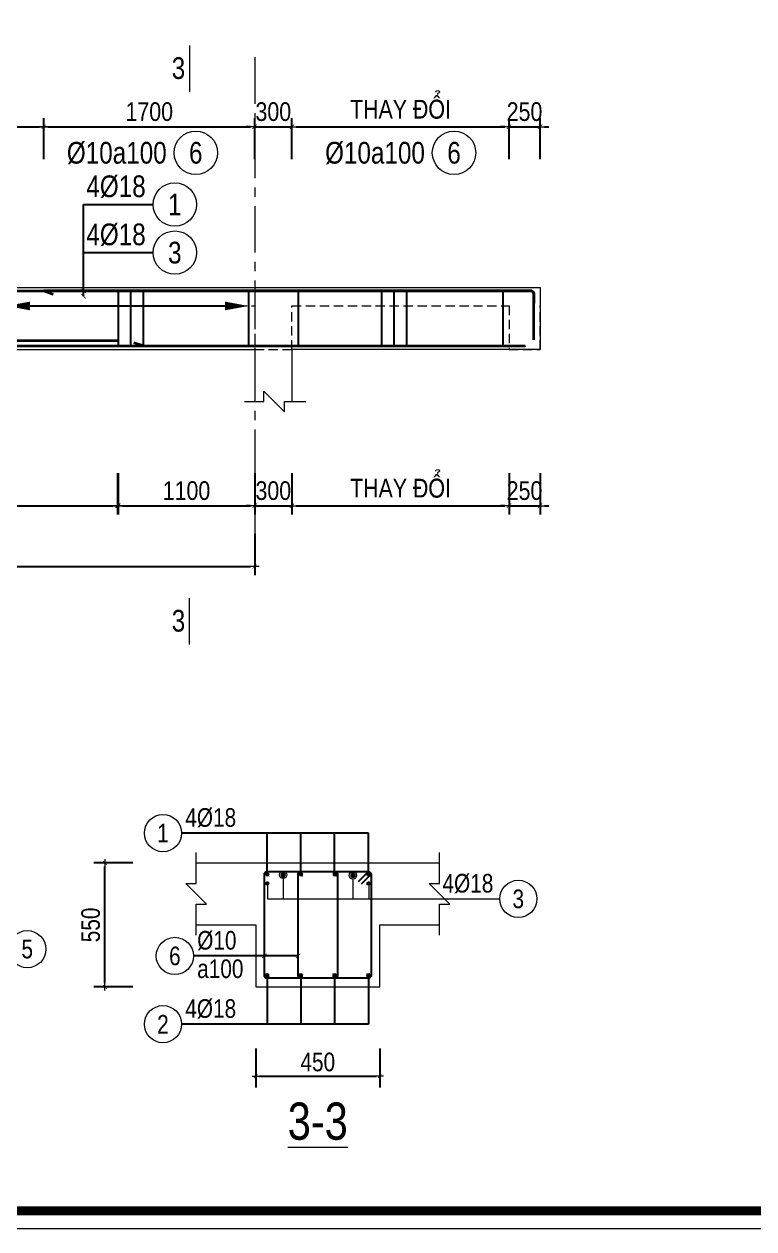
# Model space of a CAD drawing. Header units: millimetres. Extents: x 397144 to 10081729, y 99180 to 1327802.
# Drawn here: x 4948156 to 4954038, y 680550 to 690262 of the extents above; entities that cross this region are included whole.
import ezdxf
from ezdxf.enums import TextEntityAlignment as Align

# ---------------------------------------------------------------- set-up
doc = ezdxf.new("R2010")
doc.units = ezdxf.units.MM
doc.header["$PDSIZE"] = -10
doc.linetypes.add('CENTER', pattern=[2, 1.25, -0.25, 0.25, -0.25])
doc.linetypes.add('HIDDEN', pattern=[0.375, 0.25, -0.125])
doc.layers.get('0').update_dxf_attribs({"linetype": 'CONTINUOUS'})
doc.layers.get('Defpoints').update_dxf_attribs({"color": 12, "linetype": 'CONTINUOUS'})
for name, color, linetype, lineweight in [('kata_dim', 8, 'CONTINUOUS', 13), ('kata_grid', 8, 'CENTER', 13), ('kata_net khuat', 9, 'HIDDEN', 5), ('kata_net manh', 8, 'CONTINUOUS', 5), ('kata_net thay', 4, 'CONTINUOUS', 20), ('kata_text', 7, 'CONTINUOUS', 20), ('kata_thep chu', 1, 'CONTINUOUS', 35), ('kata_thep dai', 220, 'CONTINUOUS', 25)]:
    doc.layers.add(name, color=color, linetype=linetype, lineweight=lineweight)
doc.styles.add('kata_text', font='arial.ttf', dxfattribs={"width": 0.8})
doc.styles.add('Star-HelCon', font='VHELVCN_0.TTF')
doc.dimstyles.new('kata_dim_30', dxfattribs={"dimscale": 60, "dimtxt": 2.5, "dimasz": 0.5, "dimexe": 1.5, "dimexo": 2.5, "dimtad": 1, "dimdec": 0, "dimlfac": 0.5, "dimzin": 0, "dimdsep": 46, "dimtxsty": 'kata_text', "dimblk": 'kata_block_ArchTick', "dimcen": 0.09, "dimdle": 1.2, "dimclrd": 8, "dimclre": 8, "dimclrt": 3, "dimadec": 0, "dimazin": 0, "dimtfac": 1, "dimtdec": 0, "dimtix": 1, "dimtofl": 0, "dimtmove": 0, "dimatfit": 3, "dimfxl": 3.75, "dimfxlon": 1, "dimtolj": 1, "dimtzin": 0, "dimarcsym": 0})
doc.dimstyles.new('kata_dim_70', dxfattribs={"dimscale": 70, "dimtxt": 2.15, "dimasz": 0.5, "dimexe": 1, "dimexo": 2, "dimtad": 1, "dimdec": 0, "dimrnd": 5, "dimzin": 0, "dimdsep": 46, "dimtxsty": 'Star-HelCon', "dimblk": 'kata_block_ArchTick', "dimcen": 0.09, "dimdle": 1.2, "dimclrd": 8, "dimclre": 8, "dimclrt": 3, "dimadec": 0, "dimazin": 0, "dimtfac": 1, "dimtdec": 0, "dimtix": 1, "dimtmove": 2, "dimatfit": 3, "dimfxl": 3.75, "dimfxlon": 1, "dimtolj": 1, "dimtzin": 0, "dimarcsym": 0})
doc.dimstyles.new('kata_rai_thep', dxfattribs={"dimtxt": 2, "dimasz": 1, "dimexe": 0, "dimexo": 0, "dimtad": 1, "dimdec": 0, "dimzin": 12, "dimdsep": 46, "dimtxsty": 'kata_text', "dimblk": 'kata_block_RUNTIC', "dimcen": 0, "dimse1": 1, "dimse2": 1, "dimclrd": 6, "dimclre": 6, "dimclrt": 7, "dimadec": 0, "dimazin": 3, "dimtfac": 1, "dimtdec": 0, "dimtmove": 2, "dimatfit": 3, "dimldrblk": 'kata_block_LEADERTIC', "dimfxl": 1, "dimtolj": 1, "dimtzin": 0, "dimlwd": -1, "dimlwe": -1, "dimarcsym": 0})

# ---------------------------------------------------------------- blocks, each defined once
blk = doc.blocks.new('CHG_XX_Khung ten')
blk.add_lwpolyline([(15, 579), (826, 579), (826, 15), (15, 15)], close=True)
at = {"color": 4, "linetype": 'Continuous', "const_width": 1}
blk.add_lwpolyline([(17, 577), (824, 577), (824, 17), (17, 17)], close=True, dxfattribs=at)
blk = doc.blocks.new('kata_block_ArchTick')
at = {"color": 8}
blk.add_line((1, 0), (-1, 0), dxfattribs=at)
at = {"color": 8, "const_width": 0.15}
blk.add_lwpolyline([(-0.5, -0.5), (0.5, 0.5)], dxfattribs=at)
blk = doc.blocks.new('*D189')
at = {"layer": 'Defpoints', "color": 0, "transparency": 16777216}
for p in [(4948314.5, 689434.9), (4944714.5, 688139.9), (4948314.5, 688139.9)]:
    blk.add_point(p, dxfattribs=at)
at = {"layer": 'kata_dim', "color": 8, "lineweight": -2, "transparency": 16777216}
for p, q in [((4944714.5, 689172.4), (4944714.5, 689504.9)), ((4948314.5, 689172.4), (4948314.5, 689504.9)), ((4944749.5, 689434.9), (4948279.5, 689434.9))]:
    blk.add_line(p, q, dxfattribs=at)
at = {"layer": 'kata_dim', "color": 8, "lineweight": -2, "transparency": 16777216, "xscale": 35, "yscale": 35, "zscale": 35, "rotation": 180}
blk.add_blockref('kata_block_ArchTick', (4944714.5, 689434.9), dxfattribs=at)
at = {"layer": 'kata_dim', "color": 8, "lineweight": -2, "transparency": 16777216, "xscale": 35, "yscale": 35, "zscale": 35}
blk.add_blockref('kata_block_ArchTick', (4948314.5, 689434.9), dxfattribs=at)
at = {"layer": 'kata_dim', "color": 3, "transparency": 16777216, "insert": (4946514.5, 689555.5), "char_height": 150.5, "attachment_point": 5, "style": 'Star-HelCon'}
blk.add_mtext('\\A1;3600', dxfattribs=at)
blk = doc.blocks.new('*D190')
at = {"layer": 'Defpoints', "color": 0, "transparency": 16777216}
for p in [(4950014.5, 689434.9), (4948314.5, 688139.9), (4950014.5, 688139.9)]:
    blk.add_point(p, dxfattribs=at)
at = {"layer": 'kata_dim', "color": 8, "lineweight": -2, "transparency": 16777216}
for p, q in [((4948314.5, 689172.4), (4948314.5, 689504.9)), ((4950014.5, 689172.4), (4950014.5, 689504.9)), ((4948349.5, 689434.9), (4949979.5, 689434.9))]:
    blk.add_line(p, q, dxfattribs=at)
at = {"layer": 'kata_dim', "color": 8, "lineweight": -2, "transparency": 16777216, "xscale": 35, "yscale": 35, "zscale": 35, "rotation": 180}
blk.add_blockref('kata_block_ArchTick', (4948314.5, 689434.9), dxfattribs=at)
at = {"layer": 'kata_dim', "color": 8, "lineweight": -2, "transparency": 16777216, "xscale": 35, "yscale": 35, "zscale": 35}
blk.add_blockref('kata_block_ArchTick', (4950014.5, 689434.9), dxfattribs=at)
at = {"layer": 'kata_dim', "color": 3, "transparency": 16777216, "insert": (4949164.5, 689555.5), "char_height": 150.5, "attachment_point": 5, "style": 'Star-HelCon'}
blk.add_mtext('\\A1;1700', dxfattribs=at)
blk = doc.blocks.new('*D191')
at = {"layer": 'Defpoints', "color": 0, "transparency": 16777216}
for p in [(4950314.5, 689434.9), (4950014.5, 688139.9), (4950314.5, 687989.9)]:
    blk.add_point(p, dxfattribs=at)
at = {"layer": 'kata_dim', "color": 8, "lineweight": -2, "transparency": 16777216}
for p, q in [((4950014.5, 689172.4), (4950014.5, 689504.9)), ((4950314.5, 689172.4), (4950314.5, 689504.9)), ((4949979.5, 689434.9), (4949944.5, 689434.9)), ((4950014.5, 689434.9), (4950314.5, 689434.9)), ((4950349.5, 689434.9), (4950384.5, 689434.9))]:
    blk.add_line(p, q, dxfattribs=at)
at = {"layer": 'kata_dim', "color": 8, "lineweight": -2, "transparency": 16777216, "xscale": 35, "yscale": 35, "zscale": 35}
blk.add_blockref('kata_block_ArchTick', (4950014.5, 689434.9), dxfattribs=at)
at = {"layer": 'kata_dim', "color": 8, "lineweight": -2, "transparency": 16777216, "xscale": 35, "yscale": 35, "zscale": 35, "rotation": 180}
blk.add_blockref('kata_block_ArchTick', (4950314.5, 689434.9), dxfattribs=at)
at = {"layer": 'kata_dim', "color": 3, "transparency": 16777216, "insert": (4950164.5, 689555.5), "char_height": 150.5, "attachment_point": 5, "style": 'Star-HelCon'}
blk.add_mtext('\\A1;300', dxfattribs=at)
blk = doc.blocks.new('*D178')
at = {"layer": 'Defpoints', "color": 0, "transparency": 16777216}
for p in [(4950014.5, 687639.9), (4943814.5, 686206.1), (4950014.5, 685889.9)]:
    blk.add_point(p, dxfattribs=at)
at = {"layer": 'kata_dim', "color": 8, "lineweight": -2, "transparency": 16777216}
for p, q in [((4950014.5, 686152.4), (4950014.5, 685819.9)), ((4943814.5, 686066.1), (4943814.5, 685819.9)), ((4943849.5, 685889.9), (4949979.5, 685889.9))]:
    blk.add_line(p, q, dxfattribs=at)
at = {"layer": 'kata_dim', "color": 8, "lineweight": -2, "transparency": 16777216, "xscale": 35, "yscale": 35, "zscale": 35, "rotation": 180}
blk.add_blockref('kata_block_ArchTick', (4943814.5, 685889.9), dxfattribs=at)
at = {"layer": 'kata_dim', "color": 8, "lineweight": -2, "transparency": 16777216, "xscale": 35, "yscale": 35, "zscale": 35}
blk.add_blockref('kata_block_ArchTick', (4950014.5, 685889.9), dxfattribs=at)
at = {"layer": 'kata_dim', "color": 3, "transparency": 16777216, "insert": (4946914.5, 686010.5), "char_height": 150.5, "attachment_point": 5, "style": 'Star-HelCon'}
blk.add_mtext('\\A1;6200', dxfattribs=at)
blk = doc.blocks.new('*D180')
at = {"layer": 'Defpoints', "color": 0, "transparency": 16777216}
for p in [(4944109.5, 687639.9), (4948909.5, 687639.9), (4948909.5, 686379.9)]:
    blk.add_point(p, dxfattribs=at)
at = {"layer": 'kata_dim', "color": 8, "lineweight": -2, "transparency": 16777216}
for p, q in [((4944109.5, 686642.4), (4944109.5, 686309.9)), ((4948909.5, 686642.4), (4948909.5, 686309.9)), ((4944144.5, 686379.9), (4948874.5, 686379.9))]:
    blk.add_line(p, q, dxfattribs=at)
at = {"layer": 'kata_dim', "color": 8, "lineweight": -2, "transparency": 16777216, "xscale": 35, "yscale": 35, "zscale": 35, "rotation": 180}
blk.add_blockref('kata_block_ArchTick', (4944109.5, 686379.9), dxfattribs=at)
at = {"layer": 'kata_dim', "color": 8, "lineweight": -2, "transparency": 16777216, "xscale": 35, "yscale": 35, "zscale": 35}
blk.add_blockref('kata_block_ArchTick', (4948909.5, 686379.9), dxfattribs=at)
at = {"layer": 'kata_dim', "color": 3, "transparency": 16777216, "insert": (4946509.5, 686500.5), "char_height": 150.5, "attachment_point": 5, "style": 'Star-HelCon'}
blk.add_mtext('\\A1;4800', dxfattribs=at)
blk = doc.blocks.new('*D181')
at = {"layer": 'Defpoints', "color": 0, "transparency": 16777216}
for p in [(4948914.5, 687639.9), (4950014.5, 687639.9), (4950014.5, 686379.9)]:
    blk.add_point(p, dxfattribs=at)
at = {"layer": 'kata_dim', "color": 8, "lineweight": -2, "transparency": 16777216}
for p, q in [((4948914.5, 686642.4), (4948914.5, 686309.9)), ((4950014.5, 686642.4), (4950014.5, 686309.9)), ((4948949.5, 686379.9), (4949979.5, 686379.9))]:
    blk.add_line(p, q, dxfattribs=at)
at = {"layer": 'kata_dim', "color": 8, "lineweight": -2, "transparency": 16777216, "xscale": 35, "yscale": 35, "zscale": 35, "rotation": 180}
blk.add_blockref('kata_block_ArchTick', (4948914.5, 686379.9), dxfattribs=at)
at = {"layer": 'kata_dim', "color": 8, "lineweight": -2, "transparency": 16777216, "xscale": 35, "yscale": 35, "zscale": 35}
blk.add_blockref('kata_block_ArchTick', (4950014.5, 686379.9), dxfattribs=at)
at = {"layer": 'kata_dim', "color": 3, "transparency": 16777216, "insert": (4949464.5, 686500.5), "char_height": 150.5, "attachment_point": 5, "style": 'Star-HelCon'}
blk.add_mtext('\\A1;1100', dxfattribs=at)
blk = doc.blocks.new('*D182')
at = {"layer": 'Defpoints', "color": 0, "transparency": 16777216}
for p in [(4950014.5, 687639.9), (4950314.5, 687639.9), (4950314.5, 686379.9)]:
    blk.add_point(p, dxfattribs=at)
at = {"layer": 'kata_dim', "color": 8, "lineweight": -2, "transparency": 16777216}
for p, q in [((4950014.5, 686642.4), (4950014.5, 686309.9)), ((4950314.5, 686642.4), (4950314.5, 686309.9)), ((4949979.5, 686379.9), (4949944.5, 686379.9)), ((4950014.5, 686379.9), (4950314.5, 686379.9)), ((4950349.5, 686379.9), (4950384.5, 686379.9))]:
    blk.add_line(p, q, dxfattribs=at)
at = {"layer": 'kata_dim', "color": 8, "lineweight": -2, "transparency": 16777216, "xscale": 35, "yscale": 35, "zscale": 35}
blk.add_blockref('kata_block_ArchTick', (4950014.5, 686379.9), dxfattribs=at)
at = {"layer": 'kata_dim', "color": 8, "lineweight": -2, "transparency": 16777216, "xscale": 35, "yscale": 35, "zscale": 35, "rotation": 180}
blk.add_blockref('kata_block_ArchTick', (4950314.5, 686379.9), dxfattribs=at)
at = {"layer": 'kata_dim', "color": 3, "transparency": 16777216, "insert": (4950164.5, 686500.5), "char_height": 150.5, "attachment_point": 5, "style": 'Star-HelCon'}
blk.add_mtext('\\A1;300', dxfattribs=at)
blk = doc.blocks.new('kata_block_RUNTIC')
at = {"layer": 'kata_dim', "color": 6}
blk.add_line((0, 0.75), (0, -0.75), dxfattribs=at)
blk.add_lwpolyline([(0, 0, 0, 1, 0), (-2.7, 0, 1, 1, 0)], format="xyseb", dxfattribs=at)
blk = doc.blocks.new('*D185')
at = {"layer": 'Defpoints', "color": 6, "transparency": 16777216}
blk.add_line((4948084.5, 687989.9), (4949894.5, 687989.9), dxfattribs=at)
at = {"layer": 'Defpoints', "color": 0, "transparency": 16777216}
for p in [(4948014.5, 687989.9), (4949964.5, 687989.9), (4949964.5, 687989.9)]:
    blk.add_point(p, dxfattribs=at)
at = {"layer": 'Defpoints', "color": 6, "transparency": 16777216, "xscale": 70, "yscale": 70, "zscale": 70, "rotation": 180}
blk.add_blockref('kata_block_RUNTIC', (4948014.5, 687989.9), dxfattribs=at)
at = {"layer": 'Defpoints', "color": 6, "transparency": 16777216, "xscale": 70, "yscale": 70, "zscale": 70}
blk.add_blockref('kata_block_RUNTIC', (4949964.5, 687989.9), dxfattribs=at)
blk = doc.blocks.new('kata_block_LEADERTIC')
at = {"layer": 'kata_dim', "color": 6}
blk.add_lwpolyline([(0, 0, 0, 1, 0), (-2.7, 0, 1, 1, 0)], format="xyseb", dxfattribs=at)
blk = doc.blocks.new('*U14')
blk.add_circle((2.5, 0), 2.5)
at = {"layer": 'kata_text', "color": 3, "style": 'kata_text', "width": 0.8}
blk.add_attdef('DKKC2', text='', height=2.5, dxfattribs=at).set_placement((-0.85, -1.25), align=Align.RIGHT)
at = {"layer": 'kata_text', "color": 7, "style": 'kata_text', "width": 0.8}
blk.add_attdef('SH3', text='', height=2.5, dxfattribs=at).set_placement((2.5, 0), align=Align.MIDDLE)
blk = doc.blocks.new('kata_block_SECBAL')
at = {"color": 0, "linetype": 'ByBlock', "lineweight": -2}
blk.add_line((0, 4.36), (0, -1), dxfattribs=at)
at = {"color": 0, "linetype": 'ByBlock', "lineweight": -2, "style": 'kata_text', "width": 0.8}
blk.add_attdef('DETAIL', text='', height=2.5, dxfattribs=at).set_placement((-0.5, 1.75), align=Align.MIDDLE_RIGHT)
blk = doc.blocks.new('*U15')
at = {"color": 0, "linetype": 'ByBlock', "lineweight": -2}
blk.add_line((0, -1), (0, 4.36), dxfattribs=at)
at = {"color": 0, "linetype": 'ByBlock', "lineweight": -2, "style": 'kata_text', "width": 0.8}
blk.add_attdef('DETAIL', text='', height=2.5, dxfattribs=at).set_placement((-0.5, 1.75), align=Align.MIDDLE_RIGHT)
blk = doc.blocks.new('*D186')
at = {"layer": 'Defpoints', "color": 0, "transparency": 16777216}
for p in [(4952314.5, 689434.9), (4952064.5, 688139.9), (4952314.5, 688139.9)]:
    blk.add_point(p, dxfattribs=at)
at = {"layer": 'kata_dim', "color": 8, "lineweight": -2, "transparency": 16777216}
for p, q in [((4952064.5, 689172.4), (4952064.5, 689504.9)), ((4952314.5, 689172.4), (4952314.5, 689504.9)), ((4952029.5, 689434.9), (4951994.5, 689434.9)), ((4952064.5, 689434.9), (4952314.5, 689434.9)), ((4952349.5, 689434.9), (4952384.5, 689434.9))]:
    blk.add_line(p, q, dxfattribs=at)
at = {"layer": 'kata_dim', "color": 8, "lineweight": -2, "transparency": 16777216, "xscale": 35, "yscale": 35, "zscale": 35}
blk.add_blockref('kata_block_ArchTick', (4952064.5, 689434.9), dxfattribs=at)
at = {"layer": 'kata_dim', "color": 8, "lineweight": -2, "transparency": 16777216, "xscale": 35, "yscale": 35, "zscale": 35, "rotation": 180}
blk.add_blockref('kata_block_ArchTick', (4952314.5, 689434.9), dxfattribs=at)
at = {"layer": 'kata_dim', "color": 3, "transparency": 16777216, "insert": (4952189.5, 689555.5), "char_height": 150.5, "attachment_point": 5, "style": 'Star-HelCon'}
blk.add_mtext('\\A1;250', dxfattribs=at)
blk = doc.blocks.new('*D187')
at = {"layer": 'Defpoints', "color": 0, "ltscale": 0.8, "transparency": 16777216}
for p in [(4952064.5, 689434.9), (4950314.5, 689172.4), (4952064.5, 689172.4)]:
    blk.add_point(p, dxfattribs=at)
at = {"layer": 'kata_dim', "color": 8, "lineweight": -2, "ltscale": 0.8, "transparency": 16777216}
for p, q in [((4950314.5, 689312.4), (4950314.5, 689504.9)), ((4952064.5, 689312.4), (4952064.5, 689504.9)), ((4950349.5, 689434.9), (4952029.5, 689434.9))]:
    blk.add_line(p, q, dxfattribs=at)
at = {"layer": 'kata_dim', "color": 8, "lineweight": -2, "ltscale": 0.8, "transparency": 16777216, "xscale": 35, "yscale": 35, "zscale": 35, "rotation": 180}
blk.add_blockref('kata_block_ArchTick', (4950314.5, 689434.9), dxfattribs=at)
at = {"layer": 'kata_dim', "color": 8, "lineweight": -2, "ltscale": 0.8, "transparency": 16777216, "xscale": 35, "yscale": 35, "zscale": 35}
blk.add_blockref('kata_block_ArchTick', (4952064.5, 689434.9), dxfattribs=at)
at = {"layer": 'kata_dim', "color": 3, "ltscale": 0.8, "transparency": 16777216, "insert": (4951189.5, 689574.2), "char_height": 150.5, "attachment_point": 5, "style": 'Star-HelCon'}
blk.add_mtext('\\A1;THAY ĐỔI', dxfattribs=at)
blk = doc.blocks.new('*D194')
at = {"layer": 'Defpoints', "color": 0, "ltscale": 0.8, "transparency": 16777216}
for p in [(4950314.5, 687639.9), (4952064.5, 687639.9), (4952064.5, 686379.9)]:
    blk.add_point(p, dxfattribs=at)
at = {"layer": 'kata_dim', "color": 8, "lineweight": -2, "ltscale": 0.8, "transparency": 16777216}
for p, q in [((4950314.5, 686642.4), (4950314.5, 686309.9)), ((4952064.5, 686642.4), (4952064.5, 686309.9)), ((4950349.5, 686379.9), (4952029.5, 686379.9))]:
    blk.add_line(p, q, dxfattribs=at)
at = {"layer": 'kata_dim', "color": 8, "lineweight": -2, "ltscale": 0.8, "transparency": 16777216, "xscale": 35, "yscale": 35, "zscale": 35, "rotation": 180}
blk.add_blockref('kata_block_ArchTick', (4950314.5, 686379.9), dxfattribs=at)
at = {"layer": 'kata_dim', "color": 8, "lineweight": -2, "ltscale": 0.8, "transparency": 16777216, "xscale": 35, "yscale": 35, "zscale": 35}
blk.add_blockref('kata_block_ArchTick', (4952064.5, 686379.9), dxfattribs=at)
at = {"layer": 'kata_dim', "color": 3, "ltscale": 0.8, "transparency": 16777216, "insert": (4951189.5, 686519.2), "char_height": 150.5, "attachment_point": 5, "style": 'Star-HelCon'}
blk.add_mtext('\\A1;THAY ĐỔI', dxfattribs=at)
blk = doc.blocks.new('*D195')
at = {"layer": 'Defpoints', "color": 0, "ltscale": 0.8, "transparency": 16777216}
for p in [(4952064.5, 687639.9), (4952314.5, 687639.9), (4952314.5, 686379.9)]:
    blk.add_point(p, dxfattribs=at)
at = {"layer": 'kata_dim', "color": 8, "lineweight": -2, "ltscale": 0.8, "transparency": 16777216}
for p, q in [((4952064.5, 686642.4), (4952064.5, 686309.9)), ((4952314.5, 686642.4), (4952314.5, 686309.9)), ((4952029.5, 686379.9), (4951994.5, 686379.9)), ((4952064.5, 686379.9), (4952314.5, 686379.9)), ((4952349.5, 686379.9), (4952384.5, 686379.9))]:
    blk.add_line(p, q, dxfattribs=at)
at = {"layer": 'kata_dim', "color": 8, "lineweight": -2, "ltscale": 0.8, "transparency": 16777216, "xscale": 35, "yscale": 35, "zscale": 35}
blk.add_blockref('kata_block_ArchTick', (4952064.5, 686379.9), dxfattribs=at)
at = {"layer": 'kata_dim', "color": 8, "lineweight": -2, "ltscale": 0.8, "transparency": 16777216, "xscale": 35, "yscale": 35, "zscale": 35, "rotation": 180}
blk.add_blockref('kata_block_ArchTick', (4952314.5, 686379.9), dxfattribs=at)
at = {"layer": 'kata_dim', "color": 3, "ltscale": 0.8, "transparency": 16777216, "insert": (4952189.5, 686500.5), "char_height": 150.5, "attachment_point": 5, "style": 'Star-HelCon'}
blk.add_mtext('\\A1;250', dxfattribs=at)
blk = doc.blocks.new('*U11')
blk.add_circle((2.5, 0), 2.5)
at = {"layer": 'kata_text', "color": 3, "style": 'kata_text', "width": 0.8}
blk.add_attdef('DK2', text='', height=2.5, dxfattribs=at).set_placement((-0.85, 0.85), align=Align.RIGHT)
at = {"layer": 'kata_text', "color": 7, "style": 'kata_text', "width": 0.8}
blk.add_attdef('SH3', text='', height=2.5, dxfattribs=at).set_placement((2.5, 0), align=Align.MIDDLE)
blk = doc.blocks.new('*D201')
at = {"layer": 'Defpoints', "color": 0, "transparency": 16777216}
for p in [(4950022.9, 682500.5), (4951022.9, 682500.5), (4951022.9, 681780.5)]:
    blk.add_point(p, dxfattribs=at)
at = {"layer": 'kata_dim', "color": 8, "lineweight": -2, "transparency": 16777216}
for p, q in [((4950022.9, 682005.5), (4950022.9, 681690.5)), ((4951022.9, 682005.5), (4951022.9, 681690.5)), ((4950052.9, 681780.5), (4950992.9, 681780.5))]:
    blk.add_line(p, q, dxfattribs=at)
at = {"layer": 'kata_dim', "color": 8, "lineweight": -2, "transparency": 16777216, "xscale": 30, "yscale": 30, "zscale": 30, "rotation": 180}
blk.add_blockref('kata_block_ArchTick', (4950022.9, 681780.5), dxfattribs=at)
at = {"layer": 'kata_dim', "color": 8, "lineweight": -2, "transparency": 16777216, "xscale": 30, "yscale": 30, "zscale": 30}
blk.add_blockref('kata_block_ArchTick', (4951022.9, 681780.5), dxfattribs=at)
at = {"layer": 'kata_dim', "color": 3, "transparency": 16777216, "insert": (4950522.9, 681894.6), "char_height": 150, "attachment_point": 5, "style": 'kata_text'}
blk.add_mtext('\\A1;450', dxfattribs=at)
blk = doc.blocks.new('kata_block_TD')
at = {"color": 6, "linetype": 'ByBlock', "lineweight": -2, "style": 'kata_text', "width": 0.8}
blk.add_attdef('SECTDET2', text='', height=5, dxfattribs=at).set_placement((0, 7.97), align=Align.CENTER)
at = {"color": 0, "linetype": 'ByBlock', "lineweight": -2, "style": 'kata_text', "width": 0.8}
blk.add_attdef('SECTDET1', text='', height=5, dxfattribs=at).set_placement((0, 1.47), align=Align.CENTER)
at = {"color": 3, "lineweight": 25, "style": 'kata_text', "width": 0.8}
blk.add_attdef('SSCALE', text='', height=2.5, dxfattribs=at).set_placement((0, -4), align=Align.CENTER)
blk = doc.blocks.new('*D202')
at = {"layer": 'Defpoints', "color": 0, "transparency": 16777216}
for p in [(4948806.9, 683500.5), (4950022.9, 683500.5), (4950022.9, 682500.5)]:
    blk.add_point(p, dxfattribs=at)
at = {"layer": 'kata_dim', "color": 8, "lineweight": -2, "transparency": 16777216}
for p, q in [((4949031.9, 683500.5), (4948716.9, 683500.5)), ((4948806.9, 682530.5), (4948806.9, 683470.5)), ((4949031.9, 682500.5), (4948716.9, 682500.5))]:
    blk.add_line(p, q, dxfattribs=at)
at = {"layer": 'kata_dim', "color": 8, "lineweight": -2, "transparency": 16777216, "xscale": 30, "yscale": 30, "zscale": 30}
for p, rotation in [((4948806.9, 683500.5), 90), ((4948806.9, 682500.5), 270)]:
    blk.add_blockref('kata_block_ArchTick', p, dxfattribs=dict(at, rotation=rotation))
at = {"layer": 'kata_dim', "color": 3, "transparency": 16777216, "insert": (4948692.8, 683000.5), "char_height": 150, "attachment_point": 5, "rotation": 90, "style": 'kata_text'}
blk.add_mtext('\\A1;550', dxfattribs=at)
blk = doc.blocks.new('kata_block_THEP')
at = {"layer": 'kata_thep chu', "color": 0}
for p, q in [((-0.5, 0), (0.5, 0)), ((-0.35, 0.35), (0.35, -0.35)), ((0.35, 0.35), (-0.35, -0.35)), ((0, 0.5), (0, -0.5))]:
    blk.add_line(p, q, dxfattribs=at)
at = {"layer": 'kata_thep chu', "color": 0, "const_width": 0.0833}
blk.add_lwpolyline([(-0.5, 0, 1), (0.5, 0, 1), (-0.5, 0, 1)], format="xyb", dxfattribs=at)
blk = doc.blocks.new('*U12')
blk.add_circle((-2.5, 0), 2.5)
at = {"layer": 'kata_text', "color": 3, "style": 'kata_text', "width": 0.8}
blk.add_attdef('DK1', (0.5, 0.85), '', height=2.5, dxfattribs=at)
at = {"layer": 'kata_text', "color": 7, "style": 'kata_text', "width": 0.8}
blk.add_attdef('SH2', text='', height=2.5, dxfattribs=at).set_placement((-2.5, 0), align=Align.MIDDLE)
blk = doc.blocks.new('*U13')
blk.add_circle((-2.5, 0), 2.5)
at = {"layer": 'kata_text', "color": 3, "style": 'kata_text', "width": 0.8}
for tag, p in [('DK1', (0.5, 0.85)), ('KC1', (0.5, -2.97))]:
    blk.add_attdef(tag, p, '', height=2.5, dxfattribs=at)
at = {"layer": 'kata_text', "color": 7, "style": 'kata_text', "width": 0.8}
blk.add_attdef('SH2', text='', height=2.5, dxfattribs=at).set_placement((-2.5, 0), align=Align.MIDDLE)

msp = doc.modelspace()

# ---------------------------------------------------------------- block references
at = {"layer": 'kata_net thay', "xscale": 72.589395827735, "yscale": 72.589395827735, "zscale": 72.589395827735}
msp.add_blockref('CHG_XX_Khung ten', (4906481.36832, 679461.165), dxfattribs=at)

# ---------------------------------------------------------------- next in the draw order: linework, layer by layer
at = {"layer": 'kata_dim'}
for points in [[(4949931.18401, 687219.92294), (4950088.61216, 687219.92294), (4950088.61216, 687303.25627), (4950255.27882, 687136.5896), (4950255.27882, 687219.92294), (4950426.56475, 687219.92294)], [(4949542.89149, 682917.1626), (4949542.89149, 683167.1626), (4949626.22482, 683167.1626), (4949459.55816, 683333.82927), (4949542.89149, 683333.82927), (4949542.89149, 683583.82927)], [(4951502.89149, 682917.1626), (4951502.89149, 683167.1626), (4951586.22482, 683167.1626), (4951419.55816, 683333.82927), (4951502.89149, 683333.82927), (4951502.89149, 683583.82927)]]:
    msp.add_lwpolyline(points, dxfattribs=at)
at = {"layer": 'kata_grid', "ltscale": 300}
msp.add_line((4950014.51734, 689994.92294), (4950014.51734, 685819.92294), dxfattribs=at)
at = {"layer": 'kata_net khuat', "ltscale": 300}
for p, q in [((4950014.51734, 688139.92294), (4950514.51734, 688139.92294)), ((4952064.51734, 688139.92294), (4952314.51734, 688139.92294)), ((4943014.51734, 687989.92294), (4950014.51734, 687989.92294)), ((4950314.51734, 687989.92294), (4952064.51734, 687989.92294))]:
    msp.add_line(p, q, dxfattribs=at)
for points in [[(4950014.51734, 687989.92294), (4950014.51734, 687639.92294), (4950314.51734, 687639.92294), (4950314.51734, 687989.92294)], [(4952064.51734, 687989.92294), (4952064.51734, 687639.92294), (4952314.51734, 687639.92294), (4952314.51734, 687989.92294)]]:
    msp.add_lwpolyline(points, dxfattribs=at)
at = {"layer": 'kata_net manh'}
for p, q in [((4950244.14534, 683373.88115), (4950244.96271, 683210.49594)), ((4950805.81321, 683369.26979), (4950805.81321, 683210.49594)), ((4950117.45197, 683324.08485), (4950117.45197, 683210.49594)), ((4950933.45197, 683324.08485), (4950933.45197, 683210.49594)), ((4950117.45197, 683210.49594), (4951989.27424, 683210.49594))]:
    msp.add_line(p, q, dxfattribs=at)
for centre in [(4950243.81121, 683403.87929), (4950805.81321, 683399.26979)]:
    msp.add_circle(centre, 30, dxfattribs=at)
at = {"layer": 'kata_net thay'}
for p, q in [((4943014.51734, 688139.92294), (4952314.51734, 688139.92294)), ((4952314.51734, 688139.92294), (4952314.51734, 687639.92294)), ((4943014.51734, 687639.92294), (4950014.51734, 687639.92294)), ((4950014.51734, 687639.92294), (4950014.51734, 687219.92294)), ((4950314.51734, 687639.92294), (4950314.51734, 687219.92294)), ((4952314.51734, 687639.92294), (4950314.51734, 687639.92294)), ((4949542.89149, 683500.49594), (4951502.89149, 683500.49594))]:
    msp.add_line(p, q, dxfattribs=at)
msp.add_lwpolyline([(4949542.89149, 683000.49594), (4950022.89149, 683000.49594), (4950022.89149, 682500.49594), (4951022.89149, 682500.49594), (4951022.89149, 683000.49594), (4951502.89149, 683000.49594)], dxfattribs=at)
at = {"layer": 'kata_thep chu'}
for points in [[(4942484.51734, 688110.92294), (4952244.51734, 688110.92294, -0.414213562), (4952264.51734, 688090.92294), (4952264.51734, 688010.92294), (4952264.51734, 688010.92294)], [(4952264.51734, 687717.91165), (4952264.51734, 687717.91165), (4952264.51734, 688090.92294, 0.414213562), (4952244.51734, 688110.92294), (4948314.00892, 688110.92294), (4948389.00892, 688085.92294)]]:
    msp.add_lwpolyline(points, format="xyb", dxfattribs=at)
for points in [[(4944164.51734, 687711.92294), (4944164.51734, 687711.92294), (4948914.51734, 687711.92294), (4948914.51734, 687711.92294)], [(4942014.51734, 687668.92294), (4952193.37649, 687668.92294), (4952193.37649, 687668.92294)], [(4942939.51734, 687693.92294), (4942864.51734, 687668.92294), (4949114.51734, 687668.92294), (4949039.51734, 687693.92294)]]:
    msp.add_lwpolyline(points, dxfattribs=at)
at = {"layer": 'kata_thep dai', "ltscale": 52.5}
for p, q in [((4948914.51734, 688114.92294), (4948914.51734, 687664.92294)), ((4949014.51734, 688114.92294), (4949014.51734, 687664.92294)), ((4949114.51734, 688114.92294), (4949114.51734, 687664.92294)), ((4949964.51734, 688114.92294), (4949964.51734, 687664.92294)), ((4950364.51734, 688114.92294), (4950364.51734, 687664.92294)), ((4951037.24205, 688114.92294), (4951037.24205, 687664.92294)), ((4951137.24205, 688114.92294), (4951137.24205, 687664.92294)), ((4951237.24205, 688114.92294), (4951237.24205, 687664.92294)), ((4952014.51734, 688114.92294), (4952014.51734, 687664.92294)), ((4952014.51734, 688114.92294), (4952014.51734, 687664.92294))]:
    msp.add_line(p, q, dxfattribs=at)
at = {"layer": 'kata_thep dai'}
for points in [[(4950850.89149, 683350.49594), (4950930.89149, 683430.49594, -0.414213562), (4950952.89149, 683408.49594), (4950952.89149, 682592.49594, -0.414213562), (4950930.89149, 682570.49594), (4950114.89149, 682570.49594, -0.414213562), (4950092.89149, 682592.49594), (4950092.89149, 683408.49594, -0.414213562), (4950114.89149, 683430.49594), (4950930.89149, 683430.49594, -0.414213562), (4950952.89149, 683408.49594), (4950872.89149, 683328.49594)], [(4950658.89149, 683430.49594), (4950658.89149, 683430.49594, -0.414213562), (4950680.89149, 683408.49594), (4950680.89149, 682592.49594, -0.414213562), (4950658.89149, 682570.49594), (4950386.89149, 682570.49594, -0.414213562), (4950364.89149, 682592.49594), (4950364.89149, 683408.49594, -0.414213562), (4950386.89149, 683430.49594), (4950658.89149, 683430.49594, -0.414213562), (4950680.89149, 683408.49594), (4950680.89149, 683408.49594)]]:
    msp.add_lwpolyline(points, format="xyb", dxfattribs=at)

# ---------------------------------------------------------------- next in the draw order: block references
at = {"layer": 'kata_dim', "color": 2, "xscale": 70, "yscale": 70, "zscale": 70}
for name, p in [('kata_block_SECBAL', (4949489.51734, 689784.92294)), ('*U15', (4949489.51734, 685329.92294))]:
    msp.add_blockref(name, p, dxfattribs=at).add_auto_attribs({'DETAIL': '3'})
at = {"layer": 'kata_net manh'}
for name, p, xscale, yscale, zscale, values in [('*U14', (4949364.51734, 689224.92294), 70, 70, 70, {'SH3': '6', 'DKKC2': '%%C10a100'}), ('*U14', (4951446.12768, 689224.92294), 70, 70, 70, {'SH3': '6', 'DKKC2': '%%C10a100'}), ('*U11', (4949195.46526, 688807.54364), 70, 70, 70, {'SH3': '1', 'DK2': '4%%c18'}), ('*U11', (4949195.46526, 688419.92294), 70, 70, 70, {'SH3': '3', 'DK2': '4%%c18'}), ('*U12', (4949424.89149, 683740.49594), 60, 60, 60, {'SH2': '1', 'DK1': '4%%C18'}), ('*U11', (4951989.27424, 683210.49594), 60, 60, 60, {'SH3': '3', 'DK2': '4%%c18'}), ('*U11', (4948031.07971, 682804.89021), 60, 60, 60, {'SH3': '5', 'DK2': '6%%c18'}), ('*U13', (4949520.89149, 682750.49594), 60, 60, 60, {'SH2': '6', 'DK1': '%%C10', 'KC1': 'a100'}), ('*U12', (4949424.89149, 682200.49594), 60, 60, 60, {'SH2': '2', 'DK1': '4%%C18'})]:
    msp.add_blockref(name, p, dxfattribs=dict(at, xscale=xscale, yscale=yscale, zscale=zscale)).add_auto_attribs(values)
at = {"layer": 'kata_text'}
ref = msp.add_blockref('kata_block_TD', (4950522.89149, 681180.49594), dxfattribs=dict(at, xscale=60, yscale=60, zscale=60))
ref.add_attrib('SECTDET1', '%%u3-3', dxfattribs={"layer": '0', "color": 0, "linetype": 'ByBlock', "lineweight": -2, "height": 300, "style": 'kata_text', "width": 0.8}).set_placement((4950522.89149, 681268.73491), align=Align.CENTER)
at = {"layer": 'kata_thep chu'}
for p, xscale, yscale, zscale in [((4950114.89149, 683408.49594), 28, 28, 28), ((4950114.89149, 683335.00357), 28, 28, 28), ((4950243.81121, 683403.87929), 40, 40, 40), ((4950386.89149, 683408.49594), 28, 28, 28), ((4950658.89149, 683408.49594), 28, 28, 28), ((4950805.81321, 683399.26979), 40, 40, 40), ((4950930.89149, 683408.49594), 28, 28, 28), ((4950930.89149, 683335.00357), 28, 28, 28), ((4950114.89149, 682592.49594), 32, 32, 32), ((4950386.89149, 682592.49594), 32, 32, 32), ((4950658.89149, 682592.49594), 32, 32, 32), ((4950930.89149, 682592.49594), 32, 32, 32)]:
    msp.add_blockref('kata_block_THEP', p, dxfattribs=dict(at, xscale=xscale, yscale=yscale, zscale=zscale))

# ---------------------------------------------------------------- next in the draw order: dimensions: what is measured, and where the dimension line sits
at = {"layer": 'Defpoints'}
dim = msp.add_aligned_dim(p1=(4948014.51734, 687989.92294), p2=(4949964.51734, 687989.92294), distance=0, text=' ', dimstyle='kata_rai_thep', override={"dimscale": 70}, dxfattribs=at)
dim.commit()
dim.dimension.update_dxf_attribs({"geometry": '*D185', "text_midpoint": (4948989.51734, 687989.92294)})
at = {"layer": 'kata_dim', "ltscale": 0.8}
for base, p1, p2, picture, middle in [((4952064.51734, 689434.92294), (4950314.51734, 689172.42294), (4952064.51734, 689172.42294), '*D187', (4951189.51734, 689574.19835)), ((4952064.51734, 686379.92294), (4950314.51734, 687639.92294), (4952064.51734, 687639.92294), '*D194', (4951189.51734, 686519.19835))]:
    dim = msp.add_linear_dim(base=base, p1=p1, p2=p2, text='THAY ĐỔI', dimstyle='kata_dim_70', dxfattribs=at)
    dim.commit()
    dim.dimension.update_dxf_attribs({"geometry": picture, "text_midpoint": middle})
at = {"layer": 'kata_dim'}
for base, p1, p2, picture, middle in [((4948314.51734, 689434.92294), (4944714.51734, 688139.92294), (4948314.51734, 688139.92294), '*D189', (4946514.51734, 689555.52827)), ((4950014.51734, 689434.92294), (4948314.51734, 688139.92294), (4950014.51734, 688139.92294), '*D190', (4949164.51734, 689555.52827)), ((4950314.51734, 689434.92294), (4950014.51734, 688139.92294), (4950314.51734, 687989.92294), '*D191', (4950164.51734, 689555.52827)), ((4952314.51734, 689434.92294), (4952064.51734, 688139.92294), (4952314.51734, 688139.92294), '*D186', (4952189.51734, 689555.52827)), ((4950014.51734, 685889.92294), (4943814.51734, 686206.12871), (4950014.51734, 687639.92294), '*D178', (4946914.51734, 686010.52827)), ((4948909.51734, 686379.92294), (4944109.51734, 687639.92294), (4948909.51734, 687639.92294), '*D180', (4946509.51734, 686500.52827)), ((4950014.51734, 686379.92294), (4948914.51734, 687639.92294), (4950014.51734, 687639.92294), '*D181', (4949464.51734, 686500.52827)), ((4950314.51734, 686379.92294), (4950014.51734, 687639.92294), (4950314.51734, 687639.92294), '*D182', (4950164.51734, 686500.52827))]:
    dim = msp.add_linear_dim(base=base, p1=p1, p2=p2, dimstyle='kata_dim_70', dxfattribs=at)
    dim.commit()
    dim.dimension.update_dxf_attribs({"geometry": picture, "text_midpoint": middle})
at = {"layer": 'kata_dim', "ltscale": 0.8}
dim = msp.add_linear_dim(base=(4952314.51734, 686379.92294), p1=(4952064.51734, 687639.92294), p2=(4952314.51734, 687639.92294), dimstyle='kata_dim_70', dxfattribs=at)
dim.commit()
dim.dimension.update_dxf_attribs({"geometry": '*D195', "text_midpoint": (4952189.51734, 686500.52827)})
at = {"layer": 'kata_dim'}
dim = msp.add_linear_dim(base=(4948806.89149, 683500.49594), p1=(4950022.89149, 682500.49594), p2=(4950022.89149, 683500.49594), angle=270, text='550', dimstyle='kata_dim_30', dxfattribs=at)
dim.commit()
dim.dimension.update_dxf_attribs({"geometry": '*D202', "text_midpoint": (4948692.80554, 683000.49594)})
dim = msp.add_linear_dim(base=(4951022.89149, 681780.49594), p1=(4950022.89149, 682500.49594), p2=(4951022.89149, 682500.49594), text='450', dimstyle='kata_dim_30', dxfattribs=at)
dim.commit()
dim.dimension.update_dxf_attribs({"geometry": '*D201', "text_midpoint": (4950522.89149, 681894.58189)})

# ---------------------------------------------------------------- next in the draw order: leaders
at = {"layer": 'kata_net manh'}
for points, override in [([(4948635.46526, 688110.92294), (4948635.46526, 688807.54364), (4949195.46526, 688807.54364)], {"dimldrblk": 'ArchTick'}), ([(4948635.46526, 688067.92294), (4948635.46526, 688419.92294), (4949195.46526, 688419.92294)], {"dimldrblk": 'ArchTick'}), ([(4950114.89149, 683408.49594), (4950114.89149, 683740.49594), (4949424.89149, 683740.49594)], {"dimasz": 0.5, "dimldrblk": 'ArchTick'}), ([(4950386.89149, 683408.49594), (4950386.89149, 683740.49594), (4949424.89149, 683740.49594)], {"dimasz": 0.5, "dimldrblk": 'ArchTick'}), ([(4950658.89149, 683408.49594), (4950658.89149, 683740.49594), (4949424.89149, 683740.49594)], {"dimasz": 0.5, "dimldrblk": 'ArchTick'}), ([(4950930.89149, 683408.49594), (4950930.89149, 683740.49594), (4949424.89149, 683740.49594)], {"dimasz": 0.5, "dimldrblk": 'ArchTick'}), ([(4950092.89149, 682750.49594), (4949520.89149, 682750.49594)], {"dimasz": 0.5, "dimldrblk": 'ArchTick'}), ([(4950364.89149, 682750.49594), (4949792.89149, 682750.49594)], {"dimasz": 0.5, "dimldrblk": 'ArchTick'}), ([(4950114.89149, 682592.49594), (4950114.89149, 682200.49594), (4949424.89149, 682200.49594)], {"dimasz": 0.5, "dimldrblk": 'ArchTick'}), ([(4950386.89149, 682592.49594), (4950386.89149, 682200.49594), (4949424.89149, 682200.49594)], {"dimasz": 0.5, "dimldrblk": 'ArchTick'}), ([(4950658.89149, 682592.49594), (4950658.89149, 682200.49594), (4949424.89149, 682200.49594)], {"dimasz": 0.5, "dimldrblk": 'ArchTick'}), ([(4950930.89149, 682592.49594), (4950930.89149, 682200.49594), (4949424.89149, 682200.49594)], {"dimasz": 0.5, "dimldrblk": 'ArchTick'})]:
    msp.add_leader(points, dimstyle='kata_dim_70', override=override, dxfattribs=at)

doc.saveas('drawing.dxf')
